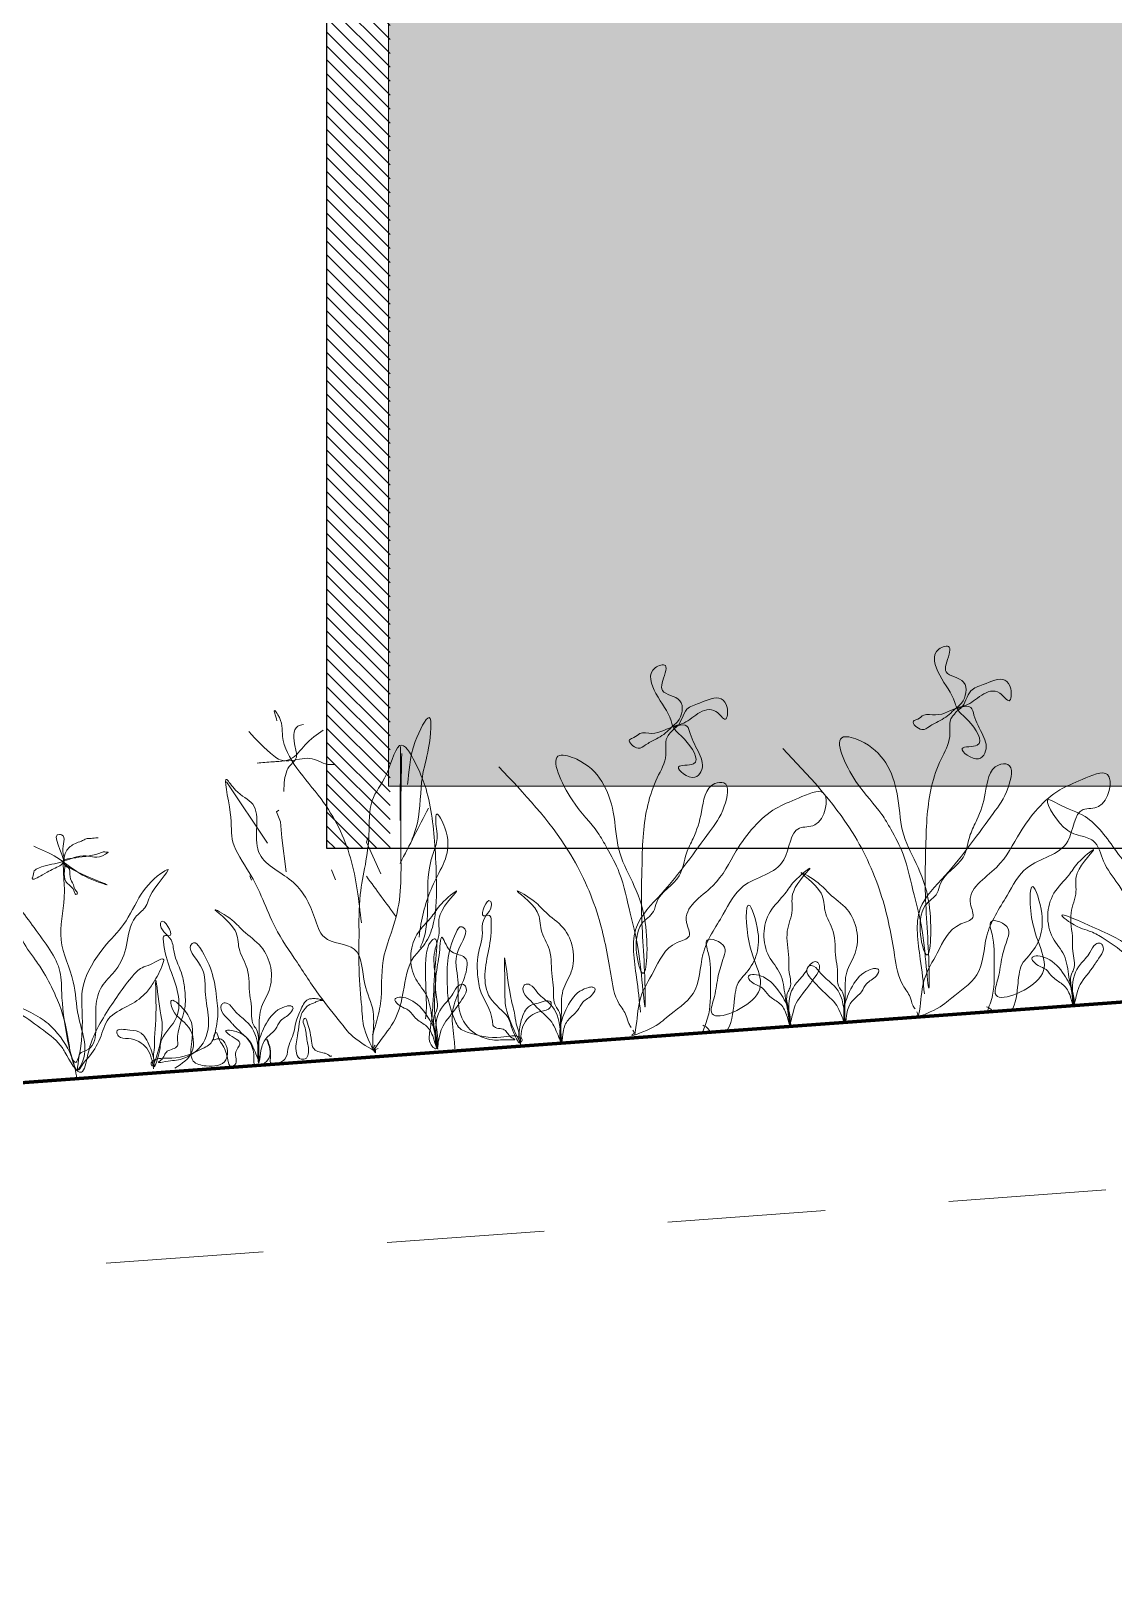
# Model space of a CAD drawing. Header units: millimetres. Extents: x 3779 to 7711, y 1445 to 3132.
# Drawn here: x 3967.062 to 3967.934, y 1451.375 to 1452.633 of the extents above; entities that cross this region are included whole.
import ezdxf

# ---------------------------------------------------------------- set-up
doc = ezdxf.new("R2010")
doc.units = ezdxf.units.MM
doc.linetypes.add('HIDDEN', pattern=[9.525, 6.35, -3.175])
for name, color, linetype, lineweight in [('pluma 0.0', 33, 'Continuous', 0), ('pluma 1', 1, 'Continuous', 9), ('pluma 12', 30, 'Continuous', 120), ('pluma 2.5', 30, 'Continuous', 25), ('proyecciones', 32, 'HIDDEN', 9), ('TEXTURAS', 35, 'Continuous', 5), ('VEJETACION', 3, 'Continuous', 9)]:
    doc.layers.add(name, color=color, linetype=linetype, lineweight=lineweight)

msp = doc.modelspace()

# ---------------------------------------------------------------- hatches: boundary and pattern name
at = {"layer": 'pluma 0.0'}
h = msp.add_hatch(dxfattribs=at)
h.set_pattern_fill('LINE', color=256, scale=0.0025, angle=135)
h.set_pattern_definition([(135, (0, 0), (-0.005612660076, -0.005612660076), [])])
edge = h.paths.add_edge_path()
edge.add_line((3967.3509, 1452.6238), (3967.2998, 1452.6749))
edge.add_line((3967.2998, 1452.6749), (3967.2998, 1452.0082))
edge.add_spline(control_points=[(3967.2998, 1452.0082), (3967.3069, 1451.9975), (3967.3125, 1451.9864), (3967.3165, 1451.9749)], knot_values=[0.061291, 0.061291, 0.061291, 0.061291, 0.098598, 0.098598, 0.098598, 0.098598], degree=3, periodic=0)
edge.add_line((3967.3165, 1451.9749), (3967.333, 1451.9749))
edge.add_spline(control_points=[(3967.333, 1451.9749), (3967.3331, 1451.9755), (3967.3332, 1451.9762), (3967.3332, 1451.9768)], knot_values=[0.351151, 0.351151, 0.351151, 0.351151, 0.353126, 0.353126, 0.353126, 0.353126], degree=3, periodic=0)
edge.add_spline(control_points=[(3967.3332, 1451.9768), (3967.3335, 1451.9797), (3967.3345, 1451.992), (3967.3332, 1452.014), (3967.3453, 1452.0269), (3967.35, 1452.0392), (3967.3509, 1452.0417)], knot_values=[0.28444, 0.28444, 0.28444, 0.28444, 0.29319, 0.320913, 0.344962, 0.351151, 0.351151, 0.351151, 0.351151], degree=3, periodic=0)
edge.add_line((3967.3509, 1452.0417), (3967.3509, 1452.6238))
edge = h.paths.add_edge_path(flags=17)
edge.add_spline(control_points=[(3967.3165, 1451.9749), (3967.3125, 1451.9864), (3967.3069, 1451.9975), (3967.2998, 1452.0082)], knot_values=[0.061291, 0.061291, 0.061291, 0.061291, 0.098598, 0.098598, 0.098598, 0.098598], degree=3, periodic=0)
edge.add_line((3967.2998, 1452.0082), (3967.2998, 1451.9749))
edge.add_line((3967.2998, 1451.9749), (3967.3165, 1451.9749))
edge = h.paths.add_edge_path(flags=17)
edge.add_spline(control_points=[(3967.3509, 1452.0417), (3967.35, 1452.0392), (3967.3453, 1452.0269), (3967.3332, 1452.014), (3967.3345, 1451.992), (3967.3335, 1451.9797), (3967.3332, 1451.9768)], knot_values=[0.28444, 0.28444, 0.28444, 0.28444, 0.290629, 0.314678, 0.342401, 0.351151, 0.351151, 0.351151, 0.351151], degree=3, periodic=0)
edge.add_line((3967.3332, 1451.9768), (3967.3341, 1451.9749))
edge.add_line((3967.3341, 1451.9749), (3967.3509, 1451.9749))
edge.add_line((3967.3509, 1451.9749), (3967.3509, 1452.0417))
h.paths.add_polyline_path([(3967.3509, 1452.8154), (3967.2998, 1452.8154), (3967.2998, 1452.6749), (3967.3509, 1452.6238)])
h.paths.add_polyline_path([(3967.3509, 1453.0749), (3967.2998, 1453.0749), (3967.2998, 1452.8154), (3967.3509, 1452.8154)])
at = {"layer": 'TEXTURAS'}
h = msp.add_hatch(dxfattribs=at)
h.set_pattern_fill('DOTS', color=256, scale=0.015)
h.set_pattern_definition([(0, (-5.591012, 26.350948), (0.01190625, 0.0238125), [0, -0.0238125])])
h.paths.add_polyline_path([(3967.3498, 1453.0249), (3967.3498, 1452.0249), (3969.3498, 1452.0249), (3969.3498, 1453.0249)])
h.paths.add_polyline_path([(3969.3498, 1454.6249), (3969.3498, 1455.8249), (3967.3498, 1455.8249), (3967.3498, 1454.6249)])
h.paths.add_polyline_path([(3969.3498, 1457.1249), (3969.3498, 1458.7249), (3967.3498, 1458.7249), (3967.3498, 1457.1249)])

# ---------------------------------------------------------------- linework, layer by layer
at = {"layer": 'pluma 1'}
msp.add_lwpolyline([(3969.3498, 1453.0249), (3967.3498, 1453.0249), (3967.3498, 1452.0249), (3969.3498, 1452.0249)], close=True, dxfattribs=at)
at = {"layer": 'pluma 12'}
msp.add_line((3963.4998, 1451.5253), (3978.4998, 1452.6249), dxfattribs=at)
at = {"layer": 'pluma 2.5'}
msp.add_lwpolyline([(3969.3998, 1453.0749), (3967.2998, 1453.0749), (3967.2998, 1451.9749), (3969.3998, 1451.9749)], close=True, dxfattribs=at)
at = {"layer": 'proyecciones', "linetype": 'HIDDEN', "ltscale": 0.02}
msp.add_line((3963.4998, 1451.3749), (3978.5108, 1452.4753), dxfattribs=at)
at = {"layer": 'VEJETACION', "color": 84, "linetype": 'Continuous', "lineweight": 5, "ltscale": 0.1}
for p, q in [((3967.3593, 1452.0567), (3967.3592, 1451.9972)), ((3967.2191, 1452.0284), (3967.2521, 1451.9788)), ((3967.2594, 1452.0042), (3967.2612, 1452.0056)), ((3967.2626, 1451.9961), (3967.2594, 1452.0042)), ((3967.2636, 1451.9833), (3967.2626, 1451.9961)), ((3967.2671, 1451.9558), (3967.2636, 1451.9833)), ((3967.332, 1451.9796), (3967.3329, 1451.9832)), ((3967.3435, 1451.9543), (3967.332, 1451.9796)), ((3967.3069, 1451.9494), (3967.3036, 1451.9574)), ((3967.2392, 1451.949), (3967.2379, 1451.9526))]:
    msp.add_line(p, q, dxfattribs=at)
for points in [[(3967.7816, 1451.8575), (3967.7783, 1451.8855), (3967.7783, 1451.9262), (3967.7982, 1451.9528), (3967.8371, 1452.0029), (3967.8491, 1452.0237), (3967.8487, 1452.0424), (3967.8414, 1452.0419), (3967.8306, 1452.0191), (3967.8239, 1451.9977), (3967.8186, 1451.9858), (3967.8127, 1451.9675), (3967.7945, 1451.9463), (3967.7919, 1451.9388), (3967.7823, 1451.9286), (3967.7833, 1451.889), (3967.7853, 1451.9299), (3967.764, 1451.9888), (3967.7596, 1452.0188), (3967.7301, 1452.0614), (3967.7163, 1452.0645), (3967.7264, 1452.0287), (3967.7473, 1452.0021), (3967.7545, 1451.9902), (3967.7644, 1451.9701), (3967.7732, 1451.9373), (3967.7797, 1451.9086), (3967.7853, 1451.863), (3967.7853, 1451.8766), (3967.7823, 1451.9412), (3967.7827, 1451.9767), (3967.7839, 1452.0019), (3967.795, 1452.0466), (3967.802, 1452.0649), (3967.8039, 1452.0807), (3967.8058, 1452.083), (3967.8077, 1452.0852), (3967.8107, 1452.0875), (3967.819, 1452.1017), (3967.829, 1452.1067), (3967.8465, 1452.1102), (3967.8512, 1452.1032), (3967.8499, 1452.0937), (3967.8423, 1452.0999), (3967.8278, 1452.0982), (3967.8147, 1452.0899), (3967.8095, 1452.0885), (3967.7906, 1452.0823), (3967.781, 1452.0821), (3967.7762, 1452.0789), (3967.7728, 1452.0772), (3967.7796, 1452.0705), (3967.7857, 1452.073), (3967.7897, 1452.0754), (3967.8016, 1452.0826), (3967.8065, 1452.0872), (3967.8114, 1452.0917), (3967.8132, 1452.1086), (3967.7992, 1452.1169), (3967.8015, 1452.1312), (3967.8016, 1452.1369), (3967.7933, 1452.1353), (3967.7939, 1452.1144), (3967.8061, 1452.0924), (3967.8075, 1452.0883), (3967.817, 1452.0776), (3967.8242, 1452.0578), (3967.8121, 1452.0552), (3967.8253, 1452.0469), (3967.8302, 1452.0514), (3967.8215, 1452.0821), (3967.819, 1452.0882), (3967.8116, 1452.0886), (3967.8086, 1452.0874)], [(3967.5528, 1451.8426), (3967.5496, 1451.8706), (3967.5495, 1451.9113), (3967.5694, 1451.9379), (3967.6084, 1451.988), (3967.6203, 1452.0087), (3967.6199, 1452.0275), (3967.6127, 1452.0269), (3967.6019, 1452.0042), (3967.5952, 1451.9827), (3967.5898, 1451.9708), (3967.584, 1451.9526), (3967.5658, 1451.9314), (3967.5632, 1451.9238), (3967.5535, 1451.9137), (3967.5545, 1451.8741), (3967.5566, 1451.915), (3967.5353, 1451.9739), (3967.5308, 1452.0038), (3967.5014, 1452.0465), (3967.4876, 1452.0496), (3967.4977, 1452.0138), (3967.5185, 1451.9872), (3967.5257, 1451.9752), (3967.5357, 1451.9551), (3967.5445, 1451.9224), (3967.5509, 1451.8936), (3967.5566, 1451.8481), (3967.5565, 1451.8617), (3967.5536, 1451.9262), (3967.554, 1451.9618), (3967.5551, 1451.9869), (3967.5663, 1452.0317), (3967.5732, 1452.05), (3967.5751, 1452.0658), (3967.577, 1452.068), (3967.579, 1452.0703), (3967.5819, 1452.0726), (3967.5902, 1452.0868), (3967.6003, 1452.0918), (3967.6178, 1452.0952), (3967.6225, 1452.0883), (3967.6212, 1452.0788), (3967.6136, 1452.085), (3967.599, 1452.0833), (3967.5859, 1452.075), (3967.5808, 1452.0735), (3967.5619, 1452.0674), (3967.5523, 1452.0672), (3967.5474, 1452.064), (3967.544, 1452.0623), (3967.5508, 1452.0555), (3967.5569, 1452.0581), (3967.5609, 1452.0605), (3967.5729, 1452.0677), (3967.5778, 1452.0723), (3967.5826, 1452.0768), (3967.5845, 1452.0937), (3967.5705, 1452.1019), (3967.5727, 1452.1162), (3967.5728, 1452.122), (3967.5646, 1452.1203), (3967.5652, 1452.0995), (3967.5774, 1452.0775), (3967.5787, 1452.0734), (3967.5882, 1452.0627), (3967.5954, 1452.0429), (3967.5834, 1452.0403), (3967.5966, 1452.032), (3967.6015, 1452.0365), (3967.5928, 1452.0672), (3967.5902, 1452.0732), (3967.5829, 1452.0737), (3967.5798, 1452.0724)], [(3967.3278, 1451.9148), (3967.319, 1451.967), (3967.2953, 1452.0146), (3967.2643, 1452.065), (3967.2606, 1452.0824), (3967.258, 1452.0857), (3967.2598, 1452.0776)], [(3967.237, 1452.0688), (3967.2573, 1452.0492), (3967.2623, 1452.0461), (3967.2717, 1452.0456), (3967.2881, 1452.0469), (3967.3026, 1452.0422), (3967.3061, 1452.0424)], [(3967.2969, 1452.0699), (3967.2825, 1452.0582), (3967.2705, 1452.0467), (3967.2612, 1452.0448), (3967.2565, 1452.0445), (3967.2437, 1452.0435)], [(3967.2812, 1452.0746), (3967.2766, 1452.0731), (3967.2744, 1452.0564), (3967.2751, 1452.0471), (3967.2697, 1452.0408), (3967.2677, 1452.0371), (3967.2659, 1452.0299), (3967.2654, 1452.0205)], [(3967.3379, 1451.8121), (3967.3422, 1451.8184), (3967.355, 1451.8372), (3967.3616, 1451.8592), (3967.3702, 1451.8873), (3967.3778, 1451.8962), (3967.385, 1451.911), (3967.3883, 1451.9447), (3967.3872, 1451.9743), (3967.3799, 1452.0226), (3967.3725, 1452.0411), (3967.3604, 1452.058), (3967.348, 1452.0344), (3967.3365, 1452.0133), (3967.3339, 1451.9857), (3967.331, 1451.9616), (3967.3269, 1451.9375), (3967.3259, 1451.9041), (3967.3263, 1451.8684), (3967.3285, 1451.8411), (3967.3322, 1451.8236), (3967.3392, 1451.811), (3967.3391, 1451.8122), (3967.3413, 1451.8135)], [(3967.6674, 1452.0553), (3967.7236, 1451.9875), (3967.7474, 1451.9352), (3967.7576, 1451.8884), (3967.7644, 1451.8643), (3967.77, 1451.8549), (3967.7722, 1451.8485), (3967.7741, 1451.8453)], [(3967.3603, 1452.0513), (3967.3596, 1451.9757), (3967.3558, 1451.9196), (3967.3454, 1451.8844), (3967.3432, 1451.8497), (3967.3395, 1451.833), (3967.3369, 1451.8246)], [(3967.337, 1451.8129), (3967.337, 1451.8205), (3967.3372, 1451.8434), (3967.3306, 1451.8653), (3967.3221, 1451.8934), (3967.298, 1451.9031), (3967.2901, 1451.919), (3967.2714, 1451.9486), (3967.245, 1451.972), (3967.2403, 1452.0103), (3967.2263, 1452.0217), (3967.2194, 1452.0301), (3967.2221, 1452.0036), (3967.2243, 1451.9796), (3967.2374, 1451.9552), (3967.2483, 1451.9336), (3967.2583, 1451.9112), (3967.276, 1451.8829), (3967.2961, 1451.8534), (3967.313, 1451.8319), (3967.3259, 1451.8193), (3967.3386, 1451.8127), (3967.3379, 1451.8137), (3967.339, 1451.8161)], [(3967.4386, 1452.0404), (3967.4948, 1451.9725), (3967.5186, 1451.9202), (3967.5288, 1451.8734), (3967.5356, 1451.8493), (3967.5413, 1451.8399), (3967.5434, 1451.8335), (3967.5453, 1451.8304)], [(3967.7769, 1451.8397), (3967.7781, 1451.8472), (3967.7817, 1451.8697), (3967.7919, 1451.8903), (3967.811, 1451.9138), (3967.8206, 1451.919), (3967.8187, 1451.9299), (3967.8397, 1451.9594), (3967.8587, 1451.9876), (3967.8906, 1452.0218), (3967.9087, 1452.0302), (3967.9291, 1452.0342), (3967.922, 1452.0085), (3967.9096, 1452.006), (3967.8971, 1451.9806), (3967.8643, 1451.9591), (3967.8482, 1451.9367), (3967.8318, 1451.9043), (3967.8239, 1451.8728), (3967.8037, 1451.8544), (3967.7889, 1451.8442), (3967.7753, 1451.8398), (3967.7761, 1451.8406), (3967.7754, 1451.8431)], [(3967.5482, 1451.8248), (3967.5494, 1451.8323), (3967.553, 1451.8548), (3967.5632, 1451.8753), (3967.5823, 1451.8988), (3967.5919, 1451.904), (3967.5899, 1451.915), (3967.611, 1451.9445), (3967.63, 1451.9727), (3967.6619, 1452.0069), (3967.68, 1452.0152), (3967.7003, 1452.0193), (3967.6932, 1451.9936), (3967.6809, 1451.9911), (3967.6684, 1451.9656), (3967.6355, 1451.9442), (3967.6195, 1451.9218), (3967.6031, 1451.8893), (3967.5952, 1451.8578), (3967.575, 1451.8395), (3967.5602, 1451.8292), (3967.5465, 1451.8248), (3967.5474, 1451.8256), (3967.5467, 1451.8282)], [(3967.359, 1451.9626), (3967.3818, 1452.007)], [(3967.0986, 1451.7891), (3967.0942, 1451.8068), (3967.0783, 1451.8307), (3967.0467, 1451.8493), (3967.0198, 1451.8593), (3967.0346, 1451.8494), (3967.0419, 1451.8469), (3967.0523, 1451.8417), (3967.0715, 1451.8281), (3967.0866, 1451.8143), (3967.0889, 1451.8104), (3967.1022, 1451.7944), (3967.1072, 1451.8078), (3967.1112, 1451.8212), (3967.1307, 1451.8549), (3967.1425, 1451.8708), (3967.151, 1451.8785), (3967.1578, 1451.8811), (3967.1685, 1451.8849), (3967.1678, 1451.8819), (3967.16, 1451.8662), (3967.1536, 1451.8577), (3967.1393, 1451.8475), (3967.124, 1451.8373), (3967.1172, 1451.8217), (3967.1074, 1451.8058), (3967.1037, 1451.8015), (3967.1001, 1451.7962), (3967.1016, 1451.8154), (3967.1038, 1451.8648), (3967.1205, 1451.8952), (3967.1362, 1451.9135), (3967.1504, 1451.9377), (3967.169, 1451.9563), (3967.1709, 1451.9574), (3967.1593, 1451.9394), (3967.1532, 1451.9269), (3967.1458, 1451.9193), (3967.1385, 1451.8966), (3967.13, 1451.8769), (3967.1198, 1451.8651), (3967.114, 1451.8495), (3967.1059, 1451.8118), (3967.1011, 1451.8094), (3967.0994, 1451.8052), (3967.0865, 1451.8544), (3967.0849, 1451.8754), (3967.064, 1451.9109), (3967.0387, 1451.9391), (3967.0168, 1451.9494), (3967.0095, 1451.9529), (3967.0213, 1451.9307), (3967.0349, 1451.9237), (3967.0453, 1451.9195), (3967.0536, 1451.9031), (3967.065, 1451.8849), (3967.0719, 1451.8744), (3967.0814, 1451.856), (3967.0908, 1451.8256), (3967.0927, 1451.8137), (3967.0956, 1451.8019), (3967.0991, 1451.7962), (3967.1009, 1451.7983), (3967.0997, 1451.8394), (3967.0956, 1451.8672), (3967.0858, 1451.901), (3967.0883, 1451.9349), (3967.088, 1451.951), (3967.0922, 1451.9754), (3967.1008, 1451.9801), (3967.1038, 1451.9813), (3967.1067, 1451.9826), (3967.1087, 1451.9827), (3967.1137, 1451.9831), (3967.1157, 1451.9833)], [(3967.0637, 1451.9765), (3967.0823, 1451.9674), (3967.0985, 1451.956), (3967.1187, 1451.9466), (3967.1214, 1451.9457), (3967.0874, 1451.9631), (3967.1184, 1451.9713), (3967.121, 1451.972), (3967.1226, 1451.9716), (3967.1236, 1451.9717), (3967.1216, 1451.97), (3967.1059, 1451.9687), (3967.0848, 1451.9634), (3967.0677, 1451.9589), (3967.0642, 1451.9565), (3967.063, 1451.9517), (3967.0626, 1451.9506), (3967.0708, 1451.9534), (3967.0824, 1451.9595), (3967.0869, 1451.9625), (3967.0879, 1451.9642), (3967.0872, 1451.9725), (3967.0862, 1451.9856), (3967.0846, 1451.986), (3967.0886, 1451.9621), (3967.0885, 1451.9563), (3967.0897, 1451.948), (3967.0919, 1451.9455), (3967.0954, 1451.9421), (3967.0967, 1451.9391), (3967.0978, 1451.9376), (3967.0988, 1451.9382), (3967.0976, 1451.9407), (3967.0957, 1451.9453), (3967.093, 1451.9519), (3967.0914, 1451.9592), (3967.0898, 1451.9601), (3967.0891, 1451.9616), (3967.0885, 1451.9632)], [(3967.6739, 1451.8312), (3967.6724, 1451.8437), (3967.6655, 1451.8579), (3967.6518, 1451.8711), (3967.6443, 1451.8731), (3967.6417, 1451.8729), (3967.6397, 1451.8717), (3967.6421, 1451.8672), (3967.651, 1451.8621), (3967.6562, 1451.8562), (3967.664, 1451.8505), (3967.6699, 1451.842), (3967.6727, 1451.8332), (3967.6723, 1451.8453), (3967.6785, 1451.8663), (3967.6862, 1451.8759), (3967.691, 1451.8826), (3967.6946, 1451.8834), (3967.6963, 1451.8819), (3967.6911, 1451.8678), (3967.6896, 1451.8656), (3967.6782, 1451.85), (3967.6757, 1451.8424), (3967.6727, 1451.8332), (3967.6725, 1451.8353), (3967.6693, 1451.8561), (3967.6653, 1451.8737), (3967.6563, 1451.8878), (3967.6572, 1451.9236), (3967.6692, 1451.9382), (3967.6769, 1451.9483), (3967.6892, 1451.9587), (3967.676, 1451.9398), (3967.675, 1451.925), (3967.6711, 1451.9079), (3967.6722, 1451.8864), (3967.6724, 1451.8769), (3967.6731, 1451.8622), (3967.6713, 1451.8584), (3967.6707, 1451.8515), (3967.6717, 1451.8463), (3967.6733, 1451.8317)], [(3967.3558, 1451.9196), (3967.3319, 1451.9522)], [(3967.3893, 1451.8129), (3967.3878, 1451.8254), (3967.3809, 1451.8396), (3967.3672, 1451.8528), (3967.3597, 1451.8548), (3967.3571, 1451.8546), (3967.355, 1451.8534), (3967.3575, 1451.8489), (3967.3663, 1451.8438), (3967.3715, 1451.8379), (3967.3794, 1451.8322), (3967.3853, 1451.8237), (3967.3881, 1451.8149), (3967.3877, 1451.827), (3967.3939, 1451.848), (3967.4016, 1451.8576), (3967.4063, 1451.8643), (3967.41, 1451.8651), (3967.4117, 1451.8636), (3967.4064, 1451.8495), (3967.405, 1451.8473), (3967.3936, 1451.8317), (3967.391, 1451.8241), (3967.3881, 1451.8149), (3967.3879, 1451.817), (3967.3847, 1451.8378), (3967.3807, 1451.8554), (3967.3717, 1451.8694), (3967.3726, 1451.9053), (3967.3846, 1451.9199), (3967.3923, 1451.93), (3967.4046, 1451.9404), (3967.3913, 1451.9215), (3967.3904, 1451.9067), (3967.3865, 1451.8895), (3967.3876, 1451.8681), (3967.3878, 1451.8586), (3967.3884, 1451.8439), (3967.3866, 1451.8401), (3967.3861, 1451.8332), (3967.387, 1451.828), (3967.3887, 1451.8134)], [(3967.456, 1451.8163), (3967.4589, 1451.8334), (3967.4723, 1451.8434), (3967.48, 1451.8466), (3967.4807, 1451.8504), (3967.4702, 1451.8501), (3967.4616, 1451.8463), (3967.4588, 1451.8418), (3967.4562, 1451.8343), (3967.4552, 1451.8194), (3967.4553, 1451.8184), (3967.4505, 1451.8264), (3967.4458, 1451.8387), (3967.4315, 1451.8544), (3967.4274, 1451.8731), (3967.4324, 1451.9166), (3967.431, 1451.9207), (3967.4263, 1451.9203), (3967.4317, 1451.9323), (3967.4323, 1451.9313), (3967.4261, 1451.9166), (3967.4253, 1451.9066), (3967.4216, 1451.8868), (3967.4214, 1451.8747), (3967.4236, 1451.8607), (3967.4334, 1451.8356), (3967.4343, 1451.8315), (3967.443, 1451.8285), (3967.4492, 1451.8221), (3967.4515, 1451.8207), (3967.4483, 1451.8205), (3967.4336, 1451.8204), (3967.4156, 1451.8285), (3967.406, 1451.8498), (3967.4056, 1451.8687), (3967.4058, 1451.8924), (3967.4097, 1451.9112), (3967.4086, 1451.9116), (3967.4042, 1451.907), (3967.3971, 1451.8628), (3967.3978, 1451.8539), (3967.4022, 1451.8385), (3967.4082, 1451.8289), (3967.4131, 1451.8267), (3967.4403, 1451.8225), (3967.4491, 1451.8237), (3967.4555, 1451.8226), (3967.4572, 1451.8212), (3967.4573, 1451.8201), (3967.4477, 1451.8357), (3967.4435, 1451.8617), (3967.4432, 1451.8864), (3967.4483, 1451.8542), (3967.4515, 1451.8402), (3967.4533, 1451.8309), (3967.4548, 1451.8247), (3967.4545, 1451.8225)], [(3967.4884, 1451.8168), (3967.4879, 1451.8294), (3967.4925, 1451.8445), (3967.504, 1451.8596), (3967.5111, 1451.8627), (3967.5137, 1451.863), (3967.5159, 1451.8621), (3967.5142, 1451.8572), (3967.5063, 1451.8508), (3967.502, 1451.8441), (3967.4952, 1451.8373), (3967.4907, 1451.828), (3967.4893, 1451.8189), (3967.4878, 1451.8309), (3967.4783, 1451.8507), (3967.4693, 1451.859), (3967.4636, 1451.8648), (3967.4598, 1451.8651), (3967.4584, 1451.8634), (3967.4657, 1451.8503), (3967.4675, 1451.8483), (3967.4812, 1451.8346), (3967.4849, 1451.8275), (3967.4893, 1451.8189), (3967.4891, 1451.821), (3967.489, 1451.8421), (3967.4903, 1451.8601), (3967.497, 1451.8753), (3967.4905, 1451.9106), (3967.4764, 1451.9232), (3967.4673, 1451.932), (3967.4535, 1451.9404), (3967.4695, 1451.9237), (3967.4727, 1451.9092), (3967.4793, 1451.8929), (3967.4815, 1451.8715), (3967.4827, 1451.8621), (3967.4844, 1451.8475), (3967.4868, 1451.844), (3967.4883, 1451.8373), (3967.4882, 1451.832), (3967.4888, 1451.8173)], [(3967.1604, 1451.7972), (3967.1549, 1451.8136), (3967.1401, 1451.8214), (3967.132, 1451.8234), (3967.1307, 1451.827), (3967.1411, 1451.8283), (3967.1503, 1451.8259), (3967.1537, 1451.8219), (3967.1574, 1451.8149), (3967.1607, 1451.8004), (3967.1607, 1451.7993), (3967.1643, 1451.808), (3967.167, 1451.8209), (3967.1788, 1451.8386), (3967.1799, 1451.8577), (3967.1682, 1451.8999), (3967.1689, 1451.9042), (3967.1736, 1451.9045), (3967.1664, 1451.9156), (3967.166, 1451.9145), (3967.1744, 1451.9009), (3967.1768, 1451.8911), (3967.1835, 1451.8721), (3967.1855, 1451.8602), (3967.1855, 1451.846), (3967.1797, 1451.8197), (3967.1795, 1451.8155), (3967.1714, 1451.8112), (3967.1662, 1451.804), (3967.1642, 1451.8022), (3967.1674, 1451.8025), (3967.1819, 1451.8047), (3967.1985, 1451.8154), (3967.2046, 1451.838), (3967.2021, 1451.8568), (3967.1982, 1451.8801), (3967.1915, 1451.898), (3967.1925, 1451.8986), (3967.1975, 1451.8948), (3967.2114, 1451.8522), (3967.2121, 1451.8433), (3967.2102, 1451.8274), (3967.2057, 1451.817), (3967.2012, 1451.8141), (3967.175, 1451.8057), (3967.1661, 1451.8055), (3967.1599, 1451.8035), (3967.1585, 1451.8018), (3967.1585, 1451.8007), (3967.1656, 1451.8176), (3967.1657, 1451.8439), (3967.1622, 1451.8684), (3967.1621, 1451.8357), (3967.1611, 1451.8215), (3967.1608, 1451.812), (3967.1603, 1451.8056), (3967.1609, 1451.8035)], [(3967.2448, 1451.8017), (3967.2444, 1451.8143), (3967.249, 1451.8294), (3967.2605, 1451.8445), (3967.2676, 1451.8476), (3967.2702, 1451.8479), (3967.2724, 1451.847), (3967.2706, 1451.8421), (3967.2627, 1451.8357), (3967.2585, 1451.829), (3967.2517, 1451.8222), (3967.2471, 1451.8129), (3967.2457, 1451.8038), (3967.2443, 1451.8158), (3967.2348, 1451.8356), (3967.2257, 1451.8439), (3967.22, 1451.8497), (3967.2163, 1451.85), (3967.2149, 1451.8483), (3967.2222, 1451.8352), (3967.2239, 1451.8332), (3967.2376, 1451.8195), (3967.2414, 1451.8124), (3967.2457, 1451.8038), (3967.2455, 1451.8059), (3967.2455, 1451.827), (3967.2467, 1451.845), (3967.2534, 1451.8602), (3967.247, 1451.8955), (3967.2328, 1451.9081), (3967.2237, 1451.9169), (3967.2099, 1451.9253), (3967.226, 1451.9086), (3967.2292, 1451.8941), (3967.2357, 1451.8778), (3967.2379, 1451.8564), (3967.2392, 1451.847), (3967.2409, 1451.8324), (3967.2432, 1451.8289), (3967.2448, 1451.8222), (3967.2447, 1451.8169), (3967.2453, 1451.8022)]]:
    msp.add_spline(points, degree=3, dxfattribs=at)
for points, knots in [([(3967.3684, 1451.9814), (3967.3702, 1451.9859), (3967.376, 1452.0022), (3967.3747, 1452.0298), (3967.3825, 1452.0523), (3967.3861, 1452.0922), (3967.3658, 1452.0528), (3967.3666, 1452.0367), (3967.3649, 1452.0262)], [0.1792242, 0.1792242, 0.1792242, 0.1792242, 0.1937143, 0.2311012, 0.2550797, 0.2793033, 0.3016037, 0.3367139, 0.3367139, 0.3367139, 0.3367139]), ([(3967.9708, 1451.8523), (3967.9698, 1451.8576), (3967.9668, 1451.8722), (3967.9492, 1451.8968), (3967.9281, 1451.9066), (3967.8806, 1451.9278), (3967.9044, 1451.9108), (3967.9156, 1451.9081), (3967.9286, 1451.9012), (3967.9428, 1451.8901), (3967.9567, 1451.88), (3967.9639, 1451.8673), (3967.9753, 1451.8466), (3967.9797, 1451.8703), (3967.9854, 1451.8895), (3967.9998, 1451.9114), (3968.0126, 1451.9297), (3968.0222, 1451.9402), (3968.0307, 1451.9415), (3968.0426, 1451.9499), (3968.0384, 1451.9375), (3968.034, 1451.9295), (3968.0251, 1451.9165), (3968.012, 1451.9083), (3967.9945, 1451.9006), (3967.9905, 1451.8819), (3967.9828, 1451.8698), (3967.976, 1451.863), (3967.9692, 1451.8508), (3967.9795, 1451.8977), (3967.9693, 1451.9195), (3967.99, 1451.9551), (3968.0108, 1451.9746), (3968.0214, 1451.9997), (3968.0339, 1452.0128), (3968.0497, 1452.0226), (3968.0291, 1452.0011), (3968.028, 1451.9886), (3968.0133, 1451.9782), (3968.0123, 1451.9582), (3968.0049, 1451.9389), (3967.991, 1451.9267), (3967.9826, 1451.9049), (3967.9912, 1451.8751), (3967.973, 1451.8716), (3967.9682, 1451.8479), (3967.9575, 1451.9107), (3967.9594, 1451.9421), (3967.9366, 1451.9711), (3967.9162, 1452.0012), (3967.8953, 1452.0068), (3967.8743, 1452.0195), (3967.8916, 1451.9897), (3967.9055, 1451.9853), (3967.9215, 1451.9813), (3967.9251, 1451.9621), (3967.936, 1451.9487), (3967.946, 1451.9334), (3967.956, 1451.914), (3967.9625, 1451.8939), (3967.9651, 1451.8743), (3967.9669, 1451.8666), (3967.9706, 1451.8553), (3967.9823, 1451.8725), (3967.9704, 1451.8962), (3967.97, 1451.931), (3967.954, 1451.9612), (3967.9615, 1451.9906), (3967.9606, 1452.0144), (3967.9586, 1452.0354), (3967.9713, 1452.0405), (3967.9763, 1452.0425), (3967.9787, 1452.0439), (3967.9822, 1452.0439), (3967.9851, 1452.0443), (3967.9875, 1452.0444), (3967.9881, 1452.0445)], [0.002008, 0.002008, 0.002008, 0.002008, 0.018273, 0.046968, 0.08365, 0.112338, 0.130172, 0.137802, 0.149484, 0.172954, 0.193505, 0.197984, 0.218824, 0.233162, 0.24711, 0.286002, 0.305882, 0.317303, 0.324597, 0.33602, 0.339187, 0.356706, 0.367352, 0.384876, 0.403266, 0.420291, 0.43892, 0.444586, 0.450999, 0.47026, 0.519692, 0.554414, 0.578494, 0.606554, 0.632847, 0.635087, 0.656521, 0.670434, 0.681081, 0.704884, 0.726387, 0.741968, 0.758544, 0.797198, 0.802593, 0.807071, 0.857943, 0.87897, 0.920175, 0.958036, 0.982265, 0.990342, 1.015457, 1.030748, 1.041949, 1.060359, 1.081861, 1.094409, 1.115054, 1.146877, 1.158935, 1.171117, 1.177834, 1.180667, 1.22177, 1.249879, 1.285018, 1.319063, 1.335115, 1.359887, 1.369754, 1.372922, 1.37609, 1.378094, 1.383104, 1.385107, 1.385107, 1.385107, 1.385107]), ([(3967.3751, 1451.8945), (3967.3758, 1451.8959), (3967.3845, 1451.9158), (3967.3784, 1451.9433), (3967.3852, 1451.9705), (3967.3898, 1451.9812), (3967.388, 1451.9909), (3967.3869, 1452.0085), (3967.4039, 1451.9767), (3967.387, 1451.9524), (3967.3768, 1451.9232), (3967.3748, 1451.9067), (3967.3745, 1451.9032)], [1.6937456, 1.6937456, 1.6937456, 1.6937456, 1.6984352, 1.7590359, 1.7699303, 1.7833718, 1.7914099, 1.8029502, 1.8157902, 1.8572899, 1.8958941, 1.9063034, 1.9063034, 1.9063034, 1.9063034]), ([(3967.9026, 1451.8473), (3967.9024, 1451.8512), (3967.9017, 1451.8603), (3967.8942, 1451.874), (3967.8846, 1451.8853), (3967.8747, 1451.8881), (3967.8706, 1451.8881), (3967.8669, 1451.8863), (3967.8724, 1451.8796), (3967.8797, 1451.8787), (3967.8847, 1451.87), (3967.8936, 1451.8657), (3967.8988, 1451.8587), (3967.9025, 1451.8423), (3967.8997, 1451.8674), (3967.9041, 1451.879), (3967.915, 1451.8892), (3967.9177, 1451.8971), (3967.923, 1451.899), (3967.9286, 1451.8935), (3967.9218, 1451.8861), (3967.9157, 1451.8759), (3967.9074, 1451.8676), (3967.9046, 1451.8586), (3967.9015, 1451.8447), (3967.901, 1451.8579), (3967.8978, 1451.8693), (3967.8961, 1451.8892), (3967.8792, 1451.9065), (3967.8798, 1451.9358), (3967.8977, 1451.9514), (3967.9045, 1451.9637), (3967.9272, 1451.9814), (3967.9005, 1451.9564), (3967.9057, 1451.9392), (3967.8973, 1451.9216), (3967.9016, 1451.9052), (3967.9005, 1451.8902), (3967.9041, 1451.8801), (3967.8992, 1451.8726), (3967.8992, 1451.8669), (3967.9011, 1451.8584), (3967.9017, 1451.852), (3967.902, 1451.8473)], [0.0011625, 0.0011625, 0.0011625, 0.0011625, 0.0126042, 0.0283908, 0.0473512, 0.0551559, 0.0577811, 0.0601289, 0.0652974, 0.0754898, 0.0833623, 0.0930411, 0.1033918, 0.1125559, 0.124636, 0.1465632, 0.1588164, 0.1670148, 0.1707275, 0.1729543, 0.1879815, 0.1906057, 0.2099613, 0.2179544, 0.2276022, 0.2297011, 0.2507489, 0.2687815, 0.2854514, 0.3213213, 0.3402531, 0.3528934, 0.3690643, 0.3921814, 0.407023, 0.4246157, 0.4461357, 0.4555953, 0.4702969, 0.474528, 0.4814296, 0.4867031, 0.5007534, 0.5007534, 0.5007534, 0.5007534]), ([(3967.718, 1451.8339), (3967.718, 1451.8344), (3967.7169, 1451.8436), (3967.7183, 1451.8553), (3967.7169, 1451.8752), (3967.731, 1451.895), (3967.7258, 1451.9238), (3967.7056, 1451.9364), (3967.6971, 1451.9475), (3967.6719, 1451.9615), (3967.7021, 1451.941), (3967.6997, 1451.9231), (3967.7107, 1451.907), (3967.709, 1451.8902), (3967.7124, 1451.8755), (3967.7104, 1451.865), (3967.7164, 1451.8584), (3967.7173, 1451.8527), (3967.7167, 1451.8444), (3967.7171, 1451.8382), (3967.7175, 1451.8339)], [0.227685, 0.227685, 0.227685, 0.227685, 0.2297011, 0.2507489, 0.2687815, 0.2854514, 0.3213213, 0.3402531, 0.3528934, 0.3690643, 0.3921814, 0.407023, 0.4246157, 0.4461357, 0.4555953, 0.4702969, 0.474528, 0.4814296, 0.4867031, 0.4997814, 0.4997814, 0.4997814, 0.4997814]), ([(3967.832, 1451.8426), (3967.8337, 1451.8472), (3967.8386, 1451.8597), (3967.8374, 1451.8823), (3967.8385, 1451.8993), (3967.8315, 1451.9205), (3967.8518, 1451.9128), (3967.8479, 1451.8993), (3967.8433, 1451.8867), (3967.8424, 1451.8725), (3967.8325, 1451.846), (3967.8936, 1451.8715), (3967.866, 1451.9017), (3967.866, 1451.9583), (3967.881, 1451.9138), (3967.8727, 1451.895), (3967.8582, 1451.8803), (3967.8573, 1451.8665), (3967.8552, 1451.849), (3967.8518, 1451.8436)], [0, 0, 0, 0, 0.0145093, 0.0403953, 0.0638316, 0.0738756, 0.0888556, 0.0967471, 0.1122925, 0.1296184, 0.1423434, 0.1791755, 0.2238299, 0.2540448, 0.2770528, 0.3131152, 0.3194303, 0.337077, 0.3567174, 0.3567174, 0.3567174, 0.3567174]), ([(3967.6033, 1451.8277), (3967.605, 1451.8322), (3967.6099, 1451.8448), (3967.6087, 1451.8674), (3967.6097, 1451.8844), (3967.6027, 1451.9056), (3967.6231, 1451.8979), (3967.6191, 1451.8844), (3967.6146, 1451.8718), (3967.6137, 1451.8576), (3967.6037, 1451.831), (3967.6648, 1451.8566), (3967.6373, 1451.8867), (3967.6373, 1451.9434), (3967.6523, 1451.8989), (3967.644, 1451.8801), (3967.6295, 1451.8654), (3967.6285, 1451.8508), (3967.6262, 1451.8318), (3967.6217, 1451.8269)], [0, 0, 0, 0, 0.0145093, 0.0403953, 0.0638316, 0.0738756, 0.0888556, 0.0967471, 0.1122925, 0.1296184, 0.1423434, 0.1791755, 0.2238299, 0.2540448, 0.2770528, 0.3131152, 0.3194303, 0.337077, 0.359131, 0.359131, 0.359131, 0.359131]), ([(3967.3796, 1451.8373), (3967.38, 1451.8401), (3967.3812, 1451.8599), (3967.3758, 1451.8959), (3967.3901, 1451.904), (3967.3861, 1451.8739), (3967.3862, 1451.8539), (3967.3841, 1451.8323), (3967.3811, 1451.8181), (3967.3922, 1451.8087), (3967.3861, 1451.8394), (3967.3869, 1451.8557), (3967.388, 1451.8761), (3967.391, 1451.8886), (3967.3916, 1451.9111), (3967.3977, 1451.8893), (3967.4198, 1451.8891), (3967.4061, 1451.86), (3967.3995, 1451.8402), (3967.4024, 1451.8255), (3967.403, 1451.8164), (3967.4032, 1451.8141), (3967.4032, 1451.8133)], [2.0382333, 2.0382333, 2.0382333, 2.0382333, 2.0474859, 2.1038583, 2.1084542, 2.129251, 2.1628675, 2.1818065, 2.1957765, 2.2015201, 2.222475, 2.2466167, 2.2675717, 2.2770411, 2.2920292, 2.3045509, 2.3163788, 2.3470203, 2.3640922, 2.3847617, 2.3893549, 2.3916515, 2.3916515, 2.3916515, 2.3916515]), ([(3967.7179, 1451.8339), (3967.7175, 1451.8347), (3967.7166, 1451.8534), (3967.7106, 1451.8639), (3967.6983, 1451.8723), (3967.6943, 1451.8797), (3967.6888, 1451.8807), (3967.6841, 1451.8745), (3967.692, 1451.8682), (3967.6996, 1451.8591), (3967.7091, 1451.8521), (3967.713, 1451.8443), (3967.7166, 1451.8352), (3967.7175, 1451.8339)], [0.1137996, 0.1137996, 0.1137996, 0.1137996, 0.124636, 0.1465632, 0.1588164, 0.1670148, 0.1707275, 0.1729543, 0.1879815, 0.1906057, 0.2099613, 0.2179544, 0.2250006, 0.2250006, 0.2250006, 0.2250006]), ([(3967.7169, 1451.8338), (3967.7166, 1451.8373), (3967.716, 1451.8461), (3967.7212, 1451.8605), (3967.7289, 1451.8732), (3967.7382, 1451.8775), (3967.7423, 1451.8781), (3967.7462, 1451.8769), (3967.7417, 1451.8694), (3967.7347, 1451.8673), (3967.7311, 1451.858), (3967.723, 1451.8524), (3967.719, 1451.8448), (3967.7183, 1451.8346), (3967.718, 1451.8339)], [0.0021339, 0.0021339, 0.0021339, 0.0021339, 0.0126042, 0.0283908, 0.0473512, 0.0551559, 0.0577811, 0.0601289, 0.0652974, 0.0754898, 0.0833623, 0.0930411, 0.1033918, 0.1122731, 0.1122731, 0.1122731, 0.1122731]), ([(3967.1775, 1451.7975), (3967.1832, 1451.8012), (3967.1948, 1451.8088), (3967.1913, 1451.834), (3967.1754, 1451.8399), (3967.1733, 1451.8562), (3967.1933, 1451.8382), (3967.1919, 1451.8241), (3967.1887, 1451.8023), (3967.2045, 1451.7983), (3967.223, 1451.8002), (3967.2194, 1451.8204), (3967.2118, 1451.8217), (3967.207, 1451.8188), (3967.2108, 1451.8299), (3967.2127, 1451.8202), (3967.2174, 1451.815), (3967.2197, 1451.8073), (3967.2214, 1451.7977), (3967.2293, 1451.8014), (3967.2238, 1451.81), (3967.2337, 1451.819), (3967.2233, 1451.8224), (3967.217, 1451.8285), (3967.2328, 1451.8276), (3967.2394, 1451.8184), (3967.2415, 1451.8073), (3967.2409, 1451.8009), (3967.2419, 1451.7993)], [0, 0, 0, 0, 0.0190631, 0.0390751, 0.0609662, 0.0651734, 0.0786481, 0.1041588, 0.1199359, 0.1309978, 0.1477208, 0.1647541, 0.1679551, 0.1706381, 0.1767941, 0.1812877, 0.1888183, 0.2013194, 0.206984, 0.2103121, 0.2209479, 0.2278061, 0.2408305, 0.2434606, 0.2481966, 0.2705155, 0.2768482, 0.2843473, 0.2843473, 0.2843473, 0.2843473]), ([(3967.2473, 1451.7997), (3967.2492, 1451.8009), (3967.2561, 1451.807), (3967.2541, 1451.8138), (3967.2507, 1451.8233), (3967.2571, 1451.8102), (3967.2508, 1451.7984), (3967.2681, 1451.8031), (3967.2681, 1451.8153), (3967.2735, 1451.8242), (3967.2748, 1451.8358), (3967.2788, 1451.8445), (3967.2833, 1451.8537), (3967.2901, 1451.8536), (3967.2929, 1451.8537), (3967.2982, 1451.8518), (3967.2929, 1451.8523), (3967.29, 1451.85), (3967.2854, 1451.8489), (3967.2819, 1451.8453), (3967.2788, 1451.8405), (3967.2775, 1451.8328), (3967.2766, 1451.8245), (3967.2745, 1451.8157), (3967.2754, 1451.8037), (3967.2843, 1451.8052), (3967.286, 1451.8123), (3967.2833, 1451.8208), (3967.2834, 1451.8293), (3967.2799, 1451.8361), (3967.283, 1451.8384), (3967.2844, 1451.8334), (3967.2861, 1451.8284), (3967.2877, 1451.8206), (3967.2883, 1451.8121), (3967.2959, 1451.8099), (3967.2999, 1451.8096), (3967.3036, 1451.8063), (3967.3034, 1451.8076), (3967.3034, 1451.8078)], [0.291158, 0.291158, 0.291158, 0.291158, 0.2968189, 0.3110572, 0.3132257, 0.3208833, 0.3329791, 0.3443383, 0.3528353, 0.3672007, 0.3748583, 0.3870919, 0.3975073, 0.4006648, 0.406031, 0.408384, 0.4115412, 0.4148691, 0.4210279, 0.4243966, 0.4296567, 0.4379725, 0.44767, 0.4541753, 0.4671859, 0.4714285, 0.4761329, 0.4866641, 0.4977581, 0.5035431, 0.5047196, 0.5070718, 0.5146018, 0.5241264, 0.5300063, 0.5384901, 0.5424974, 0.5455653, 0.5460912, 0.5460912, 0.5460912, 0.5460912]), ([(3967.8373, 1451.8426), (3967.8366, 1451.8435), (3967.8352, 1451.8455), (3967.8329, 1451.8465), (3967.8316, 1451.8471)], [0.374832401, 0.374832401, 0.374832401, 0.374832401, 0.378160325, 0.382185658, 0.382185658, 0.382185658, 0.382185658]), ([(3967.61, 1451.8261), (3967.6086, 1451.8273), (3967.6071, 1451.8303), (3967.6042, 1451.8316), (3967.6029, 1451.8322)], [0.372686893, 0.372686893, 0.372686893, 0.372686893, 0.378160325, 0.382185658, 0.382185658, 0.382185658, 0.382185658])]:
    msp.add_open_spline(points, degree=3, knots=knots, dxfattribs=at)

doc.saveas('drawing.dxf')
